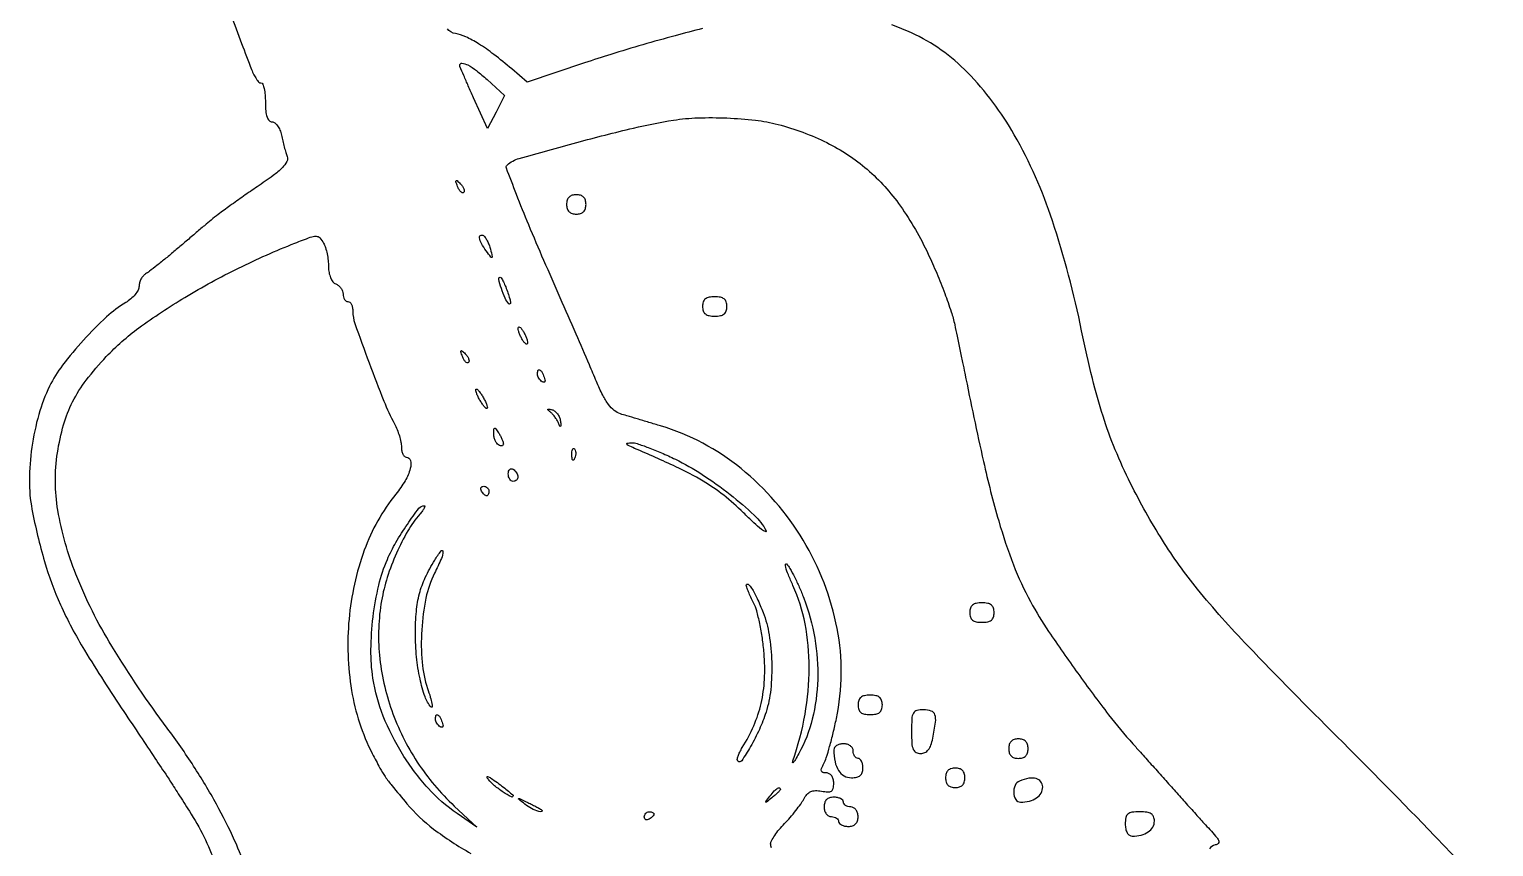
# Model space of a CAD drawing. Extents: x 0 to 400, y 1 to 699.
# Drawn here: x 73.4 to 374.8, y 210.8 to 379 of the extents above; entities that cross this region are included whole.
import ezdxf

# ---------------------------------------------------------------- set-up
doc = ezdxf.new("R2010")
doc.units = 0

msp = doc.modelspace()

# ---------------------------------------------------------------- linework, layer by layer
for points in [[(114.847176, 382.098545, 0.000555), (117.100879, 376.1252, 0.000759), (119.145054, 370.75, 0.026767), (119.613354, 369.696952, 0.036392), (120.152051, 368.807813, 0.039716), (120.682181, 368.174397, 0.201291), (121.097825, 368, -0.30875), (121.448169, 367.760867, -0.037794), (121.734986, 366.825, -0.034213), (121.934777, 365.533098, -0.021262), (122, 364, 0.021454), (122.07726, 362.20021, 0.061401), (122.335938, 360.977273, 0.107035), (122.769788, 360.260596, 0.206144), (123.375, 360, -0.171724), (123.942123, 359.799305, -0.069763), (124.509116, 359.192187, -0.05787), (124.99105, 358.302258, -0.045427), (125.304969, 357.25, 0.009084), (125.563997, 356.076788, 0.007314), (125.88367, 354.825337, 0.007402), (126.213051, 353.677831, 0.018748), (126.495695, 352.857531, -0.220166), (126.429508, 351.826472, -0.071028), (125.49301, 350.566923, -0.039089), (123.602028, 348.936624, -0.010168), (120.315725, 346.624915, 0.004128), (117.509622, 344.701237, 0.004036), (114.714286, 342.71708, 0.003978), (112.288534, 340.93611, 0.015141), (110.818013, 339.767384, 0.000188), (109.467333, 338.624631, 0.000067), (107.538507, 336.991044, 0.000066), (105.42214, 335.197652, 0.000078), (103.419931, 333.5, -0.003906), (101.51517, 331.909877, -0.004645), (99.692062, 330.440091, -0.004046), (98.133862, 329.227951, -0.029726), (97.351917, 328.70031, 0.082156), (96.834595, 328.266247, 0.054733), (96.397126, 327.62596, 0.053649), (96.100261, 326.888782, 0.069019), (96, 326.165917, -0.122595), (95.805495, 325.384554, -0.049299), (95.192187, 324.461514, -0.044898), (94.302121, 323.552223, -0.042744), (93.25, 322.799657, 0.052785), (89.300698, 319.853413, 0.021549), (84.578431, 315.092136, 0.021627), (80.257621, 309.909358, 0.049211), (77.581844, 305.577757, 0.045183), (75.363575, 299.767573, 0.033067), (73.935151, 293.009377, 0.033332), (73.420184, 286.205872, 0.049695), (73.958536, 280.266873, 0.022905), (76.53841, 269.515734, 0.036179), (79.820975, 260.623672, 0.030232), (84.779623, 251.246223, 0.011114), (92.854051, 238.623449, -0.000346), (96.240457, 233.572475, -0.000484), (99.260004, 229.052497, -0.000288), (101.799124, 225.238953, -0.006421), (102.520432, 224.123449, 0.001732), (103.088096, 223.227236, 0.000383), (104.067651, 221.695117, 0.000398), (105.202535, 219.92614, 0.000383), (106.354611, 218.136524, -0.056083), (111.688073, 207.3903, -0.05433)], [(374.761179, 199.672728, 0.016977), (362.662855, 213.072442, 0.004565), (342.553631, 233.502493, -0.004916), (324.243439, 252.130969, -0.020751), (313.853513, 263.847639, -0.031082), (306.670096, 273.871196, -0.02407), (300.093674, 285.585862, -0.017922), (296.931062, 292.526239, -0.020349), (294.417253, 299.390728, -0.017777), (292.223164, 307.173164, -0.009294), (290.018893, 317, 0.028672), (284.008659, 339.647711, 0.050615), (276.165632, 357.311302, 0.062913), (266.501486, 370.165346, 0.092648), (255, 378.301783, 0.021467), (250.975747, 379.946558, 0.039988)], [(212, 379.183826, 0.006611), (206.359111, 377.722911, 0.003982), (199.70736, 375.848979, 0.003987), (193.124425, 373.880667, 0.006961), (187.705905, 372.130392), (175.91181, 368.138535), (172.705905, 370.883017, 0.012894), (169.029024, 373.869906, 0.024173), (165.885999, 376.057747, 0.029899), (163.232337, 377.50739, 0.073375), (161.10972, 378.149404, -0.202682), (159.4687, 379.149153, -0.036537)], [(226.155764, 210.57006, -0.091437), (226, 211.41469, -0.128798), (226.168209, 212.056853, -0.022407), (226.836649, 213.129746, -0.023047), (227.757718, 214.346219, -0.018854), (228.848167, 215.560162, 0.01419), (230.020472, 216.841004, 0.012), (231.187634, 218.258614, 0.012171), (232.189505, 219.602922, 0.032772), (232.812758, 220.618097, -0.058634), (233.479691, 221.588328, -0.108131), (234.246357, 222.154418, -0.102999), (235.206181, 222.364344, -0.049774), (236.464591, 222.25152, 0.031965), (237.791505, 222.08482, 0.159574), (238.507777, 222.271851, 0.198801), (238.885418, 222.816317, 0.053534), (239, 223.883423, 0.064601), (238.890638, 224.726328, 0.09263), (238.568671, 225.405322, 0.110078), (238.073664, 225.842999, 0.126858), (237.464816, 226, -0.066909), (236.752884, 226.095698, -0.268836), (236.456424, 226.396394, -0.162715), (236.494247, 226.939325, -0.024816), (236.96469, 227.934022, 0.047038), (237.455973, 229.104522, 0.007817), (238.149856, 231.448993, 0.008516), (238.877985, 234.241251, 0.007448), (239.545814, 237.184022, 0.100542), (239.691379, 255.721038, 0.087329), (232.713941, 273.884004, 0.086913), (219.914523, 288.643867, 0.098212), (203.360567, 297.414659, 0.000079), (200.939489, 298.140495, 0.000078), (198.511222, 298.867657, 0.000076), (196.386696, 299.503147, 0.000303), (195.081891, 299.892363, -0.101704), (193.820742, 300.56828, -0.059942), (192.642996, 301.816515, -0.042376), (191.456651, 303.743224, -0.016975), (190.155513, 306.556036, 0.0022), (188.698083, 309.967801, 0.000393), (185.943393, 316.324932, 0.000425), (182.703528, 323.768346, 0.000383), (179.338631, 331.465009, -0.004242), (176.206122, 338.783473, -0.006908), (173.686577, 345.052716, -0.002004), (171.616453, 350.481383, -0.309318), (171.765009, 351.089319, -0.114101), (174.251692, 352.460572, -0.003209), (186.106859, 355.745554, -0.007181), (197.760176, 358.715331, -0.020284), (206, 360.339439, -0.030373), (211.028655, 360.810086, -0.018471), (217.000703, 360.78414, -0.018532), (222.863933, 360.323856, -0.034865), (227.530301, 359.450092, -0.05075), (237.585969, 355.708457, -0.063649), (245.873973, 350.22188, -0.06165), (252.70867, 342.672735, -0.043785), (258.439337, 332.781493, -0.010395), (260.18312, 328.84295, -0.009279), (261.831922, 324.684251, -0.009351), (263.174314, 320.891776, -0.02833), (263.89083, 318.25, -0.00063), (264.385326, 315.894736, -0.000399), (264.956345, 313.146875, -0.000401), (265.513013, 310.446409, -0.000739), (265.960558, 308.25, 0.004992), (269.824291, 290.079323, 0.015261), (272.941802, 277.871101, 0.022111), (275.984971, 268.832129, 0.032739), (279.50313, 261.24961, 0.023233), (283.230676, 255.119498, 0.007764), (289.228428, 246.507237, 0.007906), (295.57146, 237.981813, 0.019576), (300.55507, 232, -0.000656), (302.132397, 230.24613, -0.000241), (304.355177, 227.765625, -0.000239), (306.780651, 225.053687, -0.000287), (309.059757, 222.5, 0.000718), (311.277365, 220.019531, 0.000704), (313.517532, 217.528125, 0.000692), (315.489334, 215.347454, 0.002662), (316.724256, 214, -0.013812), (317.891134, 212.668362, -0.104679), (318.277119, 211.932945, -0.296492), (318.134354, 211.474247, -0.121342), (317.52004, 211.176676, 0.197943), (316.335041, 210.365246, 0.175251)], [(118.084565, 205.688316, 0.03405), (115.673856, 212.119494, 0.019329), (111.94177, 219.55176, 0.017951), (107.22663, 227.419338, 0.01624), (101.806748, 235.202328, -0.023068), (90.407262, 252.058126, -0.042298), (82.992558, 266.875744, -0.052763), (79.288868, 280.053261, -0.080763), (79.201386, 291.894192, -0.031241), (80.464765, 297.645057, -0.047934), (82.329079, 302.388195, -0.045916), (85.127484, 306.831286, -0.025929), (89.260116, 311.681519, -0.045759), (95.94624, 317.567193, -0.022206), (105.441192, 323.869105, -0.020912), (116.498025, 329.905627, -0.020615), (128.07244, 335.028553, -0.006174), (131.253998, 336.237433, -0.087334), (132.449243, 336.450665, -0.210876), (133.218178, 336.1134, -0.06268), (133.977394, 335.042239, -0.048304), (134.370085, 334.099972, -0.022838), (134.69961, 332.823634, -0.022387), (134.925161, 331.445518, -0.029374), (135, 330.17273, 0.044056), (135.106884, 328.962035, 0.056374), (135.425378, 327.889804, 0.066412), (135.906714, 327.075771, 0.135257), (136.5, 326.638374, -0.081035), (137.073415, 326.303843, -0.065663), (137.559375, 325.782009, -0.06652), (137.887915, 325.159833, -0.088478), (138, 324.531385, 0.063461), (138.074614, 323.94588, 0.081424), (138.29375, 323.449844, 0.09843), (138.618634, 323.117941, 0.151099), (139, 323, -0.190546), (139.381871, 322.848989, -0.088381), (139.70625, 322.414527, -0.0682), (139.926296, 321.76967, -0.048201), (140, 321.006902, 0.084876), (140.429892, 318.492672, 0.004009), (143.356643, 310.392162, 0.00685), (146.393795, 302.525037, 0.027372), (148.578806, 297.845708, -0.028112), (149.122952, 296.675878, -0.022116), (149.582524, 295.3555, -0.02261), (149.900409, 294.086821, -0.050116), (150, 293.095708, 0.045754), (150.073558, 292.293547, 0.065676), (150.29375, 291.615614, 0.08571), (150.617948, 291.157844, 0.19844), (151, 291, -0.349151), (151.869393, 290.308618, -0.125769), (151.830338, 288.61816, -0.06543), (150.763114, 286.121795, -0.035975), (148.865924, 283.387505, 0.083287), (142.363817, 271.826212, 0.063922), (139.21829, 257.657134, 0.063269), (139.740175, 242.996659, 0.077603), (144.004818, 229.990556, 0.006589), (145.583147, 226.994953, 0.026698), (146.663696, 225.238374, 0.020396), (148.047897, 223.401012, 0.00273), (151.140765, 219.668051, 0.057101), (156.635559, 214.452184, 0.032606), (164.29912, 209.430231, 0.032594)]]:
    msp.add_lwpolyline(points, format="xyb")
for points in [[(167.63945, 368.691609), (171.24953, 365.383218), (169.498416, 361.996937), (167.747302, 358.610656), (164.873651, 364.941188, -0.002023), (163.772218, 367.393913, -0.003143), (162.844135, 369.519093, -0.00095), (162.054414, 371.368568, -0.100754), (162, 371.63586, -0.446129), (162.46576, 372.053967, -0.09363), (163.652133, 371.694194, -0.045105), (165.466767, 370.527724, -0.020094)], [(162.806872, 345.473539, -0.278911), (162.538684, 345.40751, -0.120343), (162.210949, 345.604915, -0.070189), (161.866277, 346.059266, -0.036269), (161.564293, 346.706872, -0.008399), (161.21821, 347.663782, -0.286372), (161.270328, 347.888819, -0.400052), (161.463552, 347.893514, -0.011214), (162.124088, 347.266667, -0.043285), (162.558688, 346.753423, -0.063152), (162.837219, 346.231185, -0.082976), (162.927901, 345.779789, -0.20742)], [(184, 343, 0.072254), (184.126841, 342.126841, 0.124864), (184.5, 341.5, 0.124864), (185.126841, 341.126841, 0.072254), (186, 341, 0.072254), (186.873159, 341.126841, 0.124864), (187.5, 341.5, 0.124864), (187.873159, 342.126841, 0.072254), (188, 343, 0.072254), (187.873159, 343.873159, 0.124864), (187.5, 344.5, 0.124864), (186.873159, 344.873159, 0.072254), (186, 345, 0.072254), (185.126841, 344.873159, 0.124864), (184.5, 344.5, 0.124864), (184.126841, 343.873159, 0.072254)], [(168.329557, 333.765584, -0.00288), (168.705095, 332.238395, -0.38002), (168.621169, 332.081416, -0.329262), (168.43662, 332.135017, -0.002577), (167.450263, 333.44113, -0.032453), (166.483304, 334.92746, -0.083104), (166.049257, 336.13122, -0.334583), (166.286004, 336.602517, -0.258836), (166.879293, 336.574601, -0.104665), (167.256296, 336.214736, -0.030882), (167.668017, 335.525286, -0.029525), (168.046264, 334.672703, -0.027919)], [(171.929349, 324.772826, -0.014461), (172.302959, 323.592315, -0.04614), (172.455163, 322.78068, -0.233217), (172.353704, 322.515233, -0.412762), (172.139568, 322.522826, -0.082328), (171.348677, 323.708794, -0.026395), (170.57838, 325.688431, -0.020542), (170.030506, 327.613811, -0.485198), (170.334787, 328, -0.270714), (170.567958, 327.863771, -0.013593), (170.996884, 327.052018, -0.018732), (171.464217, 326.009622, -0.012144)], [(212, 322, 0.07578), (212.142566, 321.064742, 0.149477), (212.5625, 320.45, 0.124434), (213.317234, 320.106468, 0.044917), (214.5, 320, 0.044917), (215.682766, 320.106468, 0.124434), (216.4375, 320.45, 0.149477), (216.857434, 321.064742, 0.07578), (217, 322, 0.07578), (216.857434, 322.935258, 0.149477), (216.4375, 323.55, 0.124434), (215.682766, 323.893532, 0.044917), (214.5, 324, 0.044917), (213.317234, 323.893532, 0.124434), (212.5625, 323.55, 0.149477), (212.142566, 322.935258, 0.07578)], [(175.969374, 314.5, -0.190341), (175.877628, 314.267727, -0.335455), (175.684621, 314.234375, -0.102785), (175.374359, 314.485814, -0.027796), (175, 315, -0.026766), (174.628962, 315.647707, -0.024204), (174.315379, 316.353125, -0.024967), (174.096832, 317.012663, -0.067616), (174.030626, 317.5, -0.190341), (174.122372, 317.732273, -0.335455), (174.315379, 317.765625, -0.102785), (174.625641, 317.514186, -0.027796), (175, 317, -0.026766), (175.371038, 316.352293, -0.024204), (175.684621, 315.646875, -0.024967), (175.903168, 314.987337, -0.067616)], [(163.806872, 310.473539, -0.278911), (163.538684, 310.40751, -0.120343), (163.210949, 310.604915, -0.070189), (162.866277, 311.059266, -0.036269), (162.564293, 311.706872, -0.008399), (162.21821, 312.663782, -0.286372), (162.270328, 312.888819, -0.400052), (162.463552, 312.893514, -0.011214), (163.124088, 312.266667, -0.043285), (163.558688, 311.753423, -0.063152), (163.837219, 311.231185, -0.082976), (163.927901, 310.779789, -0.20742)], [(179.381557, 307.448062, -0.036408), (179.556862, 306.868281, -0.155351), (179.525685, 306.512472, -0.32948), (179.325929, 306.393111, -0.1144), (178.988546, 306.507079, -0.061454), (178.610411, 306.810572, -0.051183), (178.290385, 307.21498, -0.053277), (178.072509, 307.65395, -0.088797), (178, 308.059017, -0.079093), (178.117673, 308.798253, -0.444011), (178.441482, 308.942608, -0.168622), (178.894727, 308.51997, -0.029964)], [(167, 303, -0.018363), (167.375169, 302.232522, -0.03505), (167.609072, 301.5875, -0.048507), (167.692263, 301.132581, -0.439016), (167.570368, 301, -0.205392), (167.316932, 301.108693, -0.023718), (166.902822, 301.5875, -0.025446), (166.446431, 302.233921, -0.018122), (166, 303, -0.018363), (165.624831, 303.767478, -0.03505), (165.390928, 304.4125, -0.048507), (165.307737, 304.867419, -0.439016), (165.429632, 305, -0.205392), (165.683068, 304.891307, -0.023718), (166.097178, 304.4125, -0.025446), (166.553569, 303.766079, -0.018122)], [(182.732366, 298.417134, -0.006534), (182.830343, 297.509648, -0.218072), (182.760225, 297.308194, -0.524627), (182.63368, 297.3286, -0.011419), (182.332422, 298, 0.035522), (182.010018, 298.634774, 0.024796), (181.562711, 299.302051, 0.025114), (181.067248, 299.901948, 0.046559), (180.600056, 300.326131, -0.023327), (180.17836, 300.674725, -0.422126), (180.17291, 300.832603, -0.258208), (180.370863, 300.894067, -0.015469), (181, 300.743265, -0.101374), (181.590957, 300.444377, -0.065182), (182.127632, 299.891252, -0.06169), (182.531587, 299.180637, -0.068372)], [(170.984687, 293.690983, -0.157323), (170.907599, 293.435603, -0.195945), (170.701752, 293.301162, -0.128516), (170.382147, 293.321663, -0.058538), (170, 293.5, -0.101161), (169.617978, 293.859627, -0.052761), (169.298248, 294.433213, -0.049393), (169.083635, 295.116349, -0.053738), (169.015313, 295.809017, -0.012098), (169.046994, 296.761472, -0.343021), (169.199331, 296.935744, -0.295079), (169.430616, 296.842749, -0.010223), (170, 296, -0.021347), (170.372163, 295.366342, -0.021318), (170.689119, 294.702976, -0.021733), (170.915238, 294.101584, -0.074451)], [(185.683114, 290.8125, -0.054073), (185.461564, 290.395823, -0.470617), (185.279315, 290.37858, -0.168741), (185.137993, 290.670344, -0.018894), (185.078947, 291.416667, -0.028489), (185.089945, 292.112848, -0.077125), (185.200665, 292.592839, -0.208169), (185.385309, 292.77538, -0.296942), (185.604167, 292.729167, -0.126455), (185.797407, 292.402231, -0.060344), (185.876576, 291.916927, -0.05415), (185.839148, 291.359369, -0.051402)], [(206.395068, 290.554871, -0.031768), (211.881579, 287.449802, -0.022118), (217.664205, 283.297501, -0.021144), (222.626749, 279.038435, -0.082148), (225.086617, 275.838155, -0.705847), (224.92052, 275.655473, -0.068704), (224.146949, 276.112423, -0.020118), (222.538685, 277.497505, -0.007549), (220.395226, 279.560634, 0.028775), (216.341062, 283.144258, 0.033163), (212.082466, 286.05793, 0.024451), (206.512622, 288.991997, 0.007906), (198, 292.794887, -0.006907), (196.666317, 293.3875, -0.163958), (196.37161, 293.665913, -0.526096), (196.47221, 293.859232, -0.02167), (197.395068, 293.93232, -0.087744), (198.514287, 293.77535, -0.011158), (200.820534, 292.968112, -0.012796), (203.535807, 291.869092, -0.010325)], [(174, 286.940983, -0.105429), (173.923444, 286.581949, -0.099231), (173.70625, 286.276414, -0.096318), (173.381732, 286.071618, -0.092995), (173, 286, -0.153634), (172.618621, 286.120018, -0.097988), (172.29375, 286.457961, -0.080552), (172.074545, 286.962904, -0.062283), (172, 287.559017, -0.066118), (172.073267, 288.110654, -0.138808), (172.29375, 288.478525, -0.191142), (172.620352, 288.607943, -0.139169), (173, 288.5, -0.06081), (173.382515, 288.193797, -0.051032), (173.70625, 287.7871, -0.053229), (173.926698, 287.346558, -0.089642)], [(168, 284, -0.042167), (167.967655, 283.617151, -0.061769), (167.870461, 283.29375, -0.081139), (167.727648, 283.07446, -0.210953), (167.559017, 283, -0.151918), (167.34829, 283.065539, -0.038439), (167.066025, 283.29375, -0.035638), (166.768994, 283.617226, -0.029505), (166.5, 284, -0.082592), (166.343488, 284.3821, -0.161196), (166.3746, 284.70625, -0.182303), (166.586039, 284.921712, -0.108972), (166.940983, 285, -0.093332), (167.345238, 284.923877, -0.09642), (167.688914, 284.70625, -0.099167), (167.918938, 284.381556, -0.105053)], [(153.784609, 279.25, 0.047846), (151.312824, 275.797208, 0.027427), (148.987145, 271.228363, 0.026793), (147.091231, 266.22834, 0.034124), (145.916047, 261.43931, 0.067391), (145.490806, 250.205579, 0.061025), (148.012362, 238.857061, 0.059822), (153.269754, 228.24676, 0.059872), (160.888254, 219.185995), (165.5, 214.871989), (161.476508, 217.632075, -0.05891), (155.493113, 222.868791, -0.044428), (150.232979, 229.855135, -0.044257), (146.268368, 237.69667, -0.056927), (144.147019, 245.485065, -0.0409), (143.732592, 251.359089, -0.027275), (144.176736, 258.093493, -0.027454), (145.337051, 264.645036, -0.046024), (147.106132, 269.944945, -0.027676), (148.874708, 273.431067, -0.019359), (151.228862, 277.156659, -0.011866), (153.616916, 280.45974, -0.234429), (154.705879, 281, -0.47194), (154.817727, 280.864178, -0.073024), (154.684446, 280.485937, -0.039597), (154.32806, 279.922173, -0.018513)], [(156.814237, 267.089337, 0.064117), (155.051883, 261.96736, 0.035802), (154.184296, 255.420675, 0.035741), (154.259081, 248.784858, 0.061496), (155.385736, 243.381327, -0.009777), (155.954386, 241.599013, -0.024366), (156.280186, 240.270937, -0.065191), (156.321262, 239.605469, -0.657264), (156.132101, 239.538701, -0.10414), (154.858591, 241.66492, -0.030302), (153.828996, 245.363038, -0.028315), (153.12775, 249.870587, -0.023644), (152.883456, 254.709726, -0.022917), (153.077409, 259.252933, -0.042218), (153.713314, 262.894581, -0.044959), (154.917197, 266.222341, -0.030138), (156.848666, 269.781208, -0.024536), (158.178896, 271.698502, -0.721014), (158.558526, 271.566684, -0.101316), (158.250998, 270.156622, -0.010693)], [(232.81447, 262, -0.049373), (235.09551, 253.712058, -0.05039), (235.685948, 245.195089, -0.052564), (234.571846, 237.084621, -0.065376), (231.806771, 230, -0.007228), (231.100054, 228.757446, -0.038318), (230.653203, 228.115625, -0.674554), (230.537479, 228.151534, -0.105238), (230.581857, 228.5, 0.040347), (233.084554, 238.072365, 0.043688), (233.928872, 247.668884, 0.046363), (233.093638, 256.699731, 0.060879), (230.597559, 264.587145, -0.009207), (229.651896, 266.764804, -0.026278), (229.103121, 268.322474, -0.113488), (229.066519, 268.929987, -0.621723), (229.299028, 269, -0.059088), (229.970339, 268.0846, -0.012329), (230.90904, 266.325, -0.012777), (231.901727, 264.215623, -0.011767)], [(224.460776, 259, -0.054337), (225.694954, 254.444142, -0.031805), (226.217088, 248.809076, -0.031788), (226.020201, 243.145381, -0.053695), (225.051463, 238.5, -0.028235), (223.685123, 234.970293, -0.024068), (221.863035, 231.417789, -0.017282), (220.043423, 228.493444, -0.472317), (219.250474, 228.416193, -0.23996), (219.138574, 228.760322, -0.040405), (219.306543, 229.45453, -0.036562), (219.658201, 230.306989, -0.025035), (220.173513, 231.218792, 0.039733), (222.535241, 235.699971, 0.044932), (224.044915, 240.320302, 0.043628), (224.733971, 245.252592, 0.033996), (224.64536, 250.667153, 0.0151), (224.295151, 253.711603, 0.014856), (223.760392, 256.746068, 0.0149), (223.134127, 259.37403, 0.053428), (222.510228, 260.980221, -0.009631), (221.931922, 262.153384, -0.012089), (221.443629, 263.263008, -0.010312), (221.078543, 264.204981, -0.087504), (221, 264.65034, -0.617236), (221.365665, 264.833701, -0.0953), (222.094921, 264.034357, -0.030184), (223.23181, 261.898812, -0.013935)], [(267, 259, 0.07578), (267.142566, 258.064742, 0.149477), (267.5625, 257.45, 0.124434), (268.317234, 257.106468, 0.044917), (269.5, 257, 0.044917), (270.682766, 257.106468, 0.124434), (271.4375, 257.45, 0.149477), (271.857434, 258.064742, 0.07578), (272, 259, 0.07578), (271.857434, 259.935258, 0.149477), (271.4375, 260.55, 0.124434), (270.682766, 260.893532, 0.044917), (269.5, 261, 0.044917), (268.317234, 260.893532, 0.124434), (267.5625, 260.55, 0.149477), (267.142566, 259.935258, 0.07578)], [(244, 240, 0.07578), (244.142566, 239.064742, 0.149477), (244.5625, 238.45, 0.124434), (245.317234, 238.106468, 0.044917), (246.5, 238, 0.044917), (247.682766, 238.106468, 0.124434), (248.4375, 238.45, 0.149477), (248.857434, 239.064742, 0.07578), (249, 240, 0.07578), (248.857434, 240.935258, 0.149477), (248.4375, 241.55, 0.124434), (247.682766, 241.893532, 0.044917), (246.5, 242, 0.044917), (245.317234, 241.893532, 0.124434), (244.5625, 241.55, 0.149477), (244.142566, 240.935258, 0.07578)], [(255, 234.5, 0.014461), (255.069868, 232.084687, 0.084438), (255.354167, 230.85, 0.177188), (255.927379, 230.229155, 0.119193), (256.875, 230, 0.111131), (257.751388, 230.197224, 0.113824), (258.45, 230.75, 0.083544), (258.984187, 231.709406, 0.036002), (259.375, 233.125, 0.013867), (259.945215, 236.453543, 0.113196), (259.817357, 237.981236, 0.238316), (259.069708, 238.741801, 0.081695), (257.5, 239, 0.058662), (256.093239, 238.834383, 0.210352), (255.388889, 238.3, 0.114574), (255.068074, 237.179887, 0.012699)], [(158.381557, 236.448062, -0.036408), (158.556862, 235.868281, -0.155351), (158.525685, 235.512472, -0.32948), (158.325929, 235.393111, -0.1144), (157.988546, 235.507079, -0.061454), (157.610411, 235.810572, -0.051183), (157.290385, 236.21498, -0.053277), (157.072509, 236.65395, -0.088797), (157, 237.059017, -0.079093), (157.117673, 237.798253, -0.444011), (157.441482, 237.942608, -0.168622), (157.894727, 237.51997, -0.029964)], [(275, 231, 0.072254), (275.126841, 230.126841, 0.124864), (275.5, 229.5, 0.124864), (276.126841, 229.126841, 0.072254), (277, 229, 0.072254), (277.873159, 229.126841, 0.124864), (278.5, 229.5, 0.124864), (278.873159, 230.126841, 0.072254), (279, 231, 0.072254), (278.873159, 231.873159, 0.124864), (278.5, 232.5, 0.124864), (277.873159, 232.873159, 0.072254), (277, 233, 0.072254), (276.126841, 232.873159, 0.124864), (275.5, 232.5, 0.124864), (275.126841, 231.873159, 0.072254)], [(239.013655, 230.75, 0.045989), (239.266257, 228.302293, 0.091505), (239.981653, 226.496777, 0.122937), (241.121935, 225.399023, 0.131183), (242.616631, 225, 0.04971), (243.726261, 225.110592, 0.125524), (244.452079, 225.459787, 0.144546), (244.861211, 226.076782, 0.074746), (245, 227, 0.048028), (244.926307, 227.765418, 0.068025), (244.70625, 228.4125, 0.088204), (244.381882, 228.848523, 0.191087), (244, 229, -0.148195), (243.618646, 229.115568, -0.098894), (243.29375, 229.440625, -0.082425), (243.074694, 229.926543, -0.064853), (243, 230.5, 0.130775), (242.846791, 231.075754, 0.10214), (242.416667, 231.5625, 0.08892), (241.769411, 231.888136, 0.072314), (241, 232, 0.060686), (240.2362, 231.906953, 0.079979), (239.591511, 231.632812, 0.098497), (239.162542, 231.226692, 0.158127)], [(262, 225, 0.072254), (262.126841, 224.126841, 0.124864), (262.5, 223.5, 0.124864), (263.126841, 223.126841, 0.072254), (264, 223, 0.072254), (264.873159, 223.126841, 0.124864), (265.5, 223.5, 0.124864), (265.873159, 224.126841, 0.072254), (266, 225, 0.072254), (265.873159, 225.873159, 0.124864), (265.5, 226.5, 0.124864), (264.873159, 226.873159, 0.072254), (264, 227, 0.072254), (263.126841, 226.873159, 0.124864), (262.5, 226.5, 0.124864), (262.126841, 225.873159, 0.072254)], [(173, 221.276758, -0.568029), (172.629257, 221.055713, -0.022155), (170.958265, 222.056957, -0.025929), (169.169477, 223.377631, -0.050264), (167.917756, 224.63655, -0.074002), (167.620231, 225.139313, -0.6446), (167.750723, 225.277015, -0.066309), (168.425965, 224.938007, -0.008553), (169.75, 224.003088, -0.006498), (170.995607, 223.06612, -0.010021), (172.045312, 222.220806, -0.004814), (172.90519, 221.48526, -0.216685)], [(277.25, 224.337719, 0.195122), (276.325685, 223.443359, 0.1143), (276.032278, 221.908249, 0.130292), (276.453718, 220.535571, 0.259016), (277.418213, 220, 0.057152), (279.282833, 220.213833, 0.092141), (280.74321, 220.852251, 0.114633), (281.666811, 221.850375, 0.130322), (282, 223.106989, 0.165027), (281.628669, 224.201411, 0.1673), (280.670002, 224.83645, 0.109266), (279.154323, 224.890823, 0.050472)], [(178.916667, 218.364545, -0.551243), (178.867867, 218.053406, -0.186537), (178.290894, 218.031013, -0.038854), (176.751416, 218.695931, -0.047554), (175.44113, 219.555166, -0.001461), (174.14463, 220.60011, -0.508695), (174.150225, 220.708322, -0.260205), (174.311599, 220.719453, -0.001053), (176, 219.919712, -0.004985), (176.98784, 219.437114, -0.006362), (177.888021, 218.97175, -0.005038), (178.63193, 218.56542, -0.052241)], [(228, 222.622445, -0.184603), (227.91885, 222.410139, -0.013803), (227.485938, 221.952641, -0.017649), (226.920402, 221.425681, -0.012436), (226.25, 220.872445, -0.001576), (225.120493, 219.99236, -0.377591), (225, 220, -0.377591), (224.99236, 220.120493, -0.001576), (225.872445, 221.25, -0.017685), (226.76332, 222.306759, -0.065617), (227.426111, 222.869516, -0.241985), (227.806605, 222.90695, -0.307699)], [(237, 219, 0.072314), (237.111864, 218.230589, 0.08892), (237.4375, 217.583333, 0.10214), (237.924246, 217.153209, 0.130775), (238.5, 217, -0.064853), (239.073457, 216.925306, -0.082425), (239.559375, 216.70625, -0.098894), (239.884432, 216.381354, -0.148195), (240, 216, 0.191087), (240.151477, 215.618118, 0.088204), (240.5875, 215.29375, 0.068025), (241.234582, 215.073693, 0.048028), (242, 215, 0.072254), (242.873159, 215.126841, 0.124864), (243.5, 215.5, 0.124864), (243.873159, 216.126841, 0.072254), (244, 217, 0.072314), (243.888136, 217.769411, 0.08892), (243.5625, 218.416667, 0.10214), (243.075754, 218.846791, 0.130775), (242.5, 219, -0.064853), (241.926543, 219.074694, -0.082425), (241.440625, 219.29375, -0.098894), (241.115568, 219.618646, -0.148195), (241, 220, 0.191087), (240.848523, 220.381882, 0.088204), (240.4125, 220.70625, 0.068025), (239.765418, 220.926307, 0.048028), (239, 221, 0.072254), (238.126841, 220.873159, 0.124864), (237.5, 220.5, 0.124864), (237.126841, 219.873159, 0.072254)], [(202, 217.559017, -0.151918), (201.934461, 217.34829, -0.038439), (201.70625, 217.066025, -0.035638), (201.382774, 216.768994, -0.029505), (201, 216.5, -0.082592), (200.6179, 216.343488, -0.161196), (200.29375, 216.3746, -0.182303), (200.078288, 216.586039, -0.108972), (200, 216.940983, -0.093332), (200.076123, 217.345238, -0.09642), (200.29375, 217.688914, -0.099167), (200.618444, 217.918938, -0.105053), (201, 218, -0.042167), (201.382849, 217.967655, -0.061769), (201.70625, 217.870461, -0.081139), (201.92554, 217.727648, -0.210953)], [(299, 215.5, 0.04798), (299.097362, 214.487721, 0.081239), (299.391821, 213.690696, 0.108594), (299.848062, 213.183294, 0.156791), (300.418213, 213, 0.057152), (302.282833, 213.213833, 0.092141), (303.74321, 213.852251, 0.114633), (304.666811, 214.850375, 0.130322), (305, 216.106989, 0.092211), (304.831972, 217.010343, 0.161402), (304.353806, 217.592249, 0.110105), (303.469633, 217.908579, 0.031073), (302, 218, 0.030103), (300.386401, 217.902765, 0.144586), (299.55, 217.541667, 0.173074), (299.126572, 216.824437, 0.047675)]]:
    msp.add_lwpolyline(points, format="xyb", close=True)

doc.saveas('drawing.dxf')
